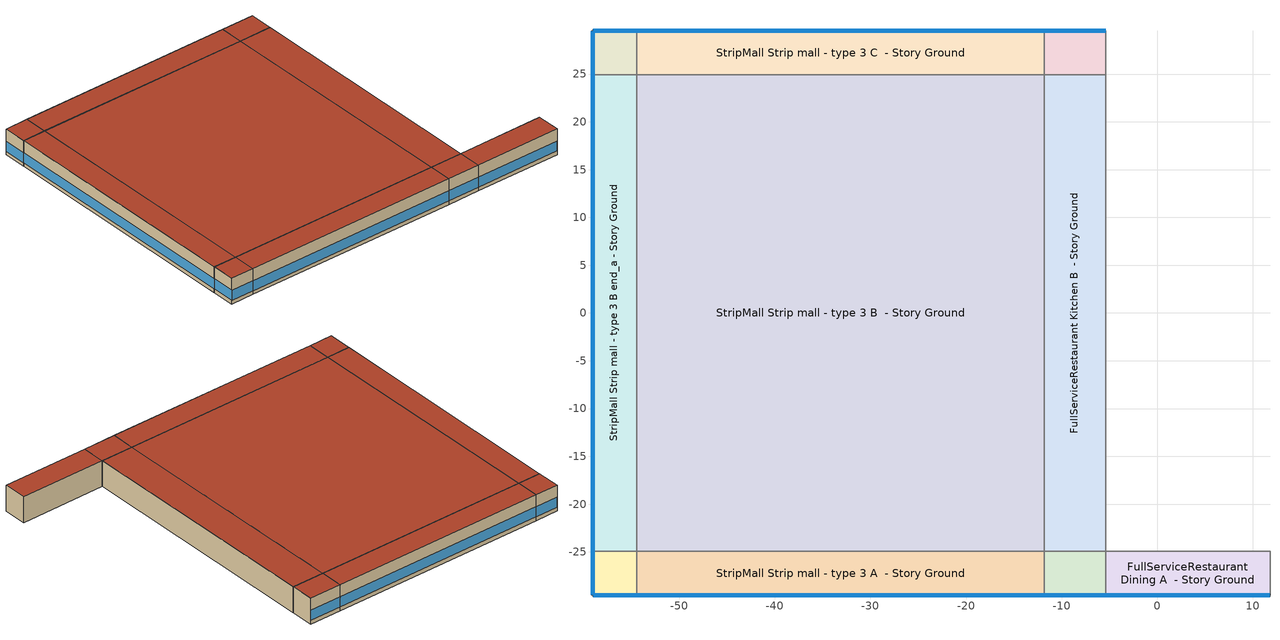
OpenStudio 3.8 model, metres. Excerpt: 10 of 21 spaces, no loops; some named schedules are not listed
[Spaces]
StripMall Strip mall - type 3 A end_a - Story Ground
 floor ground (Foundation F 126 Perim 914 Area 209): -59.02,-29.51 -59.02,-24.94 -54.45,-24.94 -54.45,-29.51 z0
 wall outside: -59.02,-24.94 -59.02,-29.51 -54.45,-29.51 z0:5.18
 wall to StripMall Strip mall - type 3 B end_a - Story Ground: -54.45,-24.94 -59.02,-24.94 z0:5.18
 wall to StripMall Strip mall - type 3 A  - Story Ground: -54.45,-29.51 -54.45,-24.94 z0:5.18
 window (Window U-1.01 SHGC 0.58): -59.02,-24.97 -59.02,-29.49 / -59,-29.51 -54.48,-29.51 z0.76:2.75
 roof outside: -54.45,-29.51 -54.45,-24.94 -59.02,-24.94 -59.02,-29.51 z5.18
StripMall Strip mall - type 3 B end_a - Story Ground
 floor ground (Foundation F 126 Perim 4988 Area 22805): -59.02,-24.94 -59.02,24.94 -54.45,24.94 -54.45,-24.94 z0
 wall outside: -59.02,24.94 -59.02,-24.94 z0:5.18
 wall to StripMall Strip mall - type 3 C end_a - Story Ground: -54.45,24.94 -59.02,24.94 z0:5.18
 wall to StripMall Strip mall - type 3 B  - Story Ground: -54.45,-24.94 -54.45,24.94 z0:5.18
 window (Window U-1.01 SHGC 0.58): -59.02,24.91 -59.02,-24.91 z0.76:2.73
 roof outside: -54.45,-24.94 -54.45,24.94 -59.02,24.94 -59.02,-24.94 z5.18
StripMall Strip mall - type 3 C end_a - Story Ground
 floor ground (Foundation F 126 Perim 914 Area 209): -59.02,24.94 -59.02,29.51 -54.45,29.51 -54.45,24.94 z0
 wall outside: -54.45,29.51 -59.02,29.51 -59.02,24.94 z0:5.18
 wall to StripMall Strip mall - type 3 C  - Story Ground: -54.45,24.94 -54.45,29.51 z0:5.18
 window (Window U-1.01 SHGC 0.58): -59.02,29.49 -59.02,24.97 / -54.48,29.51 -59,29.51 z0.76:2.75
 roof outside: -54.45,24.94 -54.45,29.51 -59.02,29.51 -59.02,24.94 z5.18
StripMall Strip mall - type 3 A  - Story Ground
 floor ground (Foundation F 126 Perim 4265 Area 19498): -54.45,-29.51 -54.45,-24.94 -11.8,-24.94 -11.8,-29.51 z0
 wall outside: -54.45,-29.51 -11.8,-29.51 z0:5.18
 wall to StripMall Strip mall - type 3 B  - Story Ground: -11.8,-24.94 -54.45,-24.94 z0:5.18
 wall to FullServiceRestaurant Kitchen A  - Story Ground: -11.8,-29.51 -11.8,-24.94 z0:5.18
 window (Window U-1.01 SHGC 0.58): -54.43,-29.51 -11.83,-29.51 z0.76:2.73
 roof outside: -11.8,-29.51 -11.8,-24.94 -54.45,-24.94 -54.45,-29.51 z5.18
StripMall Strip mall - type 3 B  - Story Ground
 floor ground (Foundation F 126 Perim 0 Area 212726): -54.45,-24.94 -54.45,24.94 -11.8,24.94 -11.8,-24.94 z0
 wall to StripMall Strip mall - type 3 C  - Story Ground: -11.8,24.94 -54.45,24.94 z0:5.18
 wall to FullServiceRestaurant Kitchen B  - Story Ground: -11.8,-24.94 -11.8,24.94 z0:5.18
 roof outside: -11.8,-24.94 -11.8,24.94 -54.45,24.94 -54.45,-24.94 z5.18
StripMall Strip mall - type 3 C  - Story Ground
 floor ground (Foundation F 126 Perim 4265 Area 19498): -54.45,24.94 -54.45,29.51 -11.8,29.51 -11.8,24.94 z0
 wall outside: -11.8,29.51 -54.45,29.51 z0:5.18
 wall to FullServiceRestaurant Kitchen C  - Story Ground: -11.8,24.94 -11.8,29.51 z0:5.18
 window (Window U-1.01 SHGC 0.58): -11.83,29.51 -54.43,29.51 z0.76:2.73
 roof outside: -11.8,24.94 -11.8,29.51 -54.45,29.51 -54.45,24.94 z5.18
FullServiceRestaurant Kitchen A  - Story Ground
 floor ground (Foundation F 126 Perim 644 Area 2945): -11.8,-29.51 -11.8,-24.94 -5.36,-24.94 -5.36,-29.51 z0
 wall outside: -11.8,-29.51 -5.36,-29.51 z0:5.18
 wall to FullServiceRestaurant Kitchen B  - Story Ground: -5.36,-24.94 -11.8,-24.94 z0:5.18
 wall to FullServiceRestaurant Dining A  - Story Ground: -5.36,-29.51 -5.36,-24.94 z0:5.18
 window (Window U-1.01 SHGC 0.58): -11.78,-29.51 -5.39,-29.51 z0.76:2.75
 roof outside: -5.36,-29.51 -5.36,-24.94 -11.8,-24.94 -11.8,-29.51 z5.18
FullServiceRestaurant Kitchen B  - Story Ground
 floor ground (Foundation F 126 Perim 0 Area 32127): -11.8,-24.94 -11.8,24.94 -5.36,24.94 -5.36,-24.94 z0
 wall to FullServiceRestaurant Kitchen C  - Story Ground: -5.36,24.94 -11.8,24.94 z0:5.18
 wall to FullServiceRestaurant Dining B  - Story Ground: -5.36,-24.94 -5.36,24.94 z0:5.18
 roof outside: -5.36,-24.94 -5.36,24.94 -11.8,24.94 -11.8,-24.94 z5.18
FullServiceRestaurant Kitchen C  - Story Ground
 floor ground (Foundation F 126 Perim 644 Area 2945): -11.8,24.94 -11.8,29.51 -5.36,29.51 -5.36,24.94 z0
 wall outside: -5.36,29.51 -11.8,29.51 z0:5.18
 wall to FullServiceRestaurant Dining C  - Story Ground: -5.36,24.94 -5.36,29.51 z0:5.18
 window (Window U-1.01 SHGC 0.58): -5.39,29.51 -11.78,29.51 z0.76:2.75
 roof outside: -5.36,24.94 -5.36,29.51 -11.8,29.51 -11.8,24.94 z5.18
FullServiceRestaurant Dining A  - Story Ground
 floor ground (Foundation F 126 Perim 1717 Area 785): -5.36,-29.51 -5.36,-24.94 11.8,-24.94 11.8,-29.51 z0
 wall outside: -5.36,-29.51 11.8,-29.51 z0:5.18
 wall to FullServiceRestaurant Dining B  - Story Ground: 11.8,-24.94 -5.36,-24.94 z0:5.18
 wall to StripMall Strip mall - type 1 A  - Story Ground: 11.8,-29.51 11.8,-24.94 z0:5.18
 window (Window U-1.01 SHGC 0.58): -5.34,-29.51 11.78,-29.51 z0.76:2.74
 roof outside: 11.8,-29.51 11.8,-24.94 -5.36,-24.94 -5.36,-29.51 z5.18
[Site]
Havre Amos_MT_USA: Latitude {deg}=48.56; Longitude {deg}=-109.78; Time Zone {hr}=-7; Elevation {m}=792; Terrain=City
[Site:WaterMainsTemperature]
Calculation Method=Correlation; Annual Average Outdoor Air Temperature {C}=5.16333; Maximum Difference In Monthly Average Outdoor Air Temperatures {deltaC}=37.25
[SizingPeriod:DesignDay] Barometric Pressure {Pa}=92165; Rain Indicator=No; Snow Indicator=No; Day of Month=21; Daylight Saving Time Indicator=No; Humidity Condition Type=Wetbulb; Dry-Bulb Temperature Range Modifier Type=DefaultMultipliers
Name | Maximum Dry-Bulb Temperature {C} | Daily Dry-Bulb Temperature Range {deltaC} | Wind Speed {m/s} | Wind Direction {deg} | Month | Day Type | Wetbulb or DewPoint at Maximum Dry-Bulb {C} | Solar Model Indicator | ASHRAE Clear Sky Optical Depth for Beam Irradiance | ASHRAE Clear Sky Optical Depth for Diffuse Irradiance | Sky Clearness
Havre Amos Ann Clg .4% Condns DB=>MWB 1 | 34.8 | 16.4 | 4.5 | 240 | 7 | SummerDesignDay | 17.8 | ASHRAETau | 0.303 | 2.47
Havre Amos Ann Clg .4% Condns WB=>MDB 1 | 30 | 16.4 | 4.5 | 240 | 7 | SummerDesignDay | 19.7 | ASHRAETau | 0.303 | 2.47
Havre Amos Ann Htg 99.6% Condns DB 1 | -30.2 | 0 | 2.3 | 230 | 1 | WinterDesignDay | -30.2 | ASHRAEClearSky |  |  | 0
Havre Amos August .4% Condns DB=>MCWB 1 | 37.3 | 16.8 | 4.5 | 240 | 8 | SummerDesignDay | 18 | ASHRAETau | 0.323 | 2.434
[ClimateZones]
Climate Zone Institution Name 1=ASHRAE; Climate Zone Document Name 1=ANSI/ASHRAE Standard 169; Climate Zone Document Year 1=2006; Climate Zone Value 1=ASHRAE 169-2013-6B
[Building]
ComStock DOE Ref Pre-1980|RetailStripmall|FullServiceRestaurant: North Axis {deg}=45; Default Construction Set=ComStock DOE Ref Pre-1980 - StMall - ASHRAE 169-2013-6B; Default Schedule Set=Building Default Schedule Set; Standards Building Type=StripMall
[Site:GroundTemperature:FCfactorMethod]
January Ground Temperature {C}=8.6; February Ground Temperature {C}=2.8; March Ground Temperature {C}=-4.1; April Ground Temperature {C}=-8.8; May Ground Temperature {C}=-2.2; June Ground Temperature {C}=0.3; July Ground Temperature {C}=6.7; August Ground Temperature {C}=10.1; September Ground Temperature {C}=16.5; October Ground Temperature {C}=20.6; November Ground Temperature {C}=19.2; December Ground Temperature {C}=14.7
[Construction:FfactorGroundFloor] F-Factor {W/m-K}=1.26344
Name | Area {m2} | PerimeterExposed {m}
Foundation F 126 Perim 914 Area 209 | 20.9032 | 9.144
Foundation F 126 Perim 4988 Area 22805 | 228.053 | 49.8803
Foundation F 126 Perim 4265 Area 19498 | 194.984 | 42.6474
Foundation F 126 Perim 0 Area 32127 | 321.265 | 0
Foundation F 126 Perim 644 Area 2945 | 29.447 | 6.44073
Foundation F 126 Perim 1717 Area 785 | 78.4966 | 17.169
Foundation F 126 Perim 0 Area 212726 | 2127.26 | 0
[DefaultConstructionSet]
ComStock DOE Ref Pre-1980 - StMall - ASHRAE 169-2013-6B: Default Exterior Surface Constructions=Default Surface Constructions 1; Default Interior Surface Constructions=Default Surface Constructions 2; Default Ground Contact Surface Constructions=Default Surface Constructions 3; Default Exterior SubSurface Constructions=Default Sub Surface Constructions 1; Default Interior SubSurface Constructions=Default Sub Surface Constructions 2; Interior Partition Construction=Typical Interior Partition
[DefaultSurfaceConstructions]
Name | Floor Construction | Wall Construction | Roof Ceiling Construction
Default Surface Constructions 1 | Typical Insulated Exterior Mass Floor | Typical Insulated Exterior Mass Wall R-6.9 | Typical IEAD Roof R-16.67
Default Surface Constructions 2 | Typical Interior Floor | Typical Interior Wall | Typical Interior Ceiling
Default Surface Constructions 3 | Typical Insulated Carpeted 6in Slab Floor | Typical Insulated Basement Mass Wall
[Construction]
Typical Insulated Exterior Mass Floor: 4 in. Normalweight Concrete Floor, Typical Carpet Pad
Typical IEAD Roof R-16.67: Roof Membrane, Typical Insulation R-15.55, Metal Roof Surface
Typical Interior Floor: 100mm Normalweight concrete floor, CP02 CARPET PAD
Typical Interior Wall: G01 13mm gypsum board, G01 13mm gypsum board
Typical Interior Ceiling: CP02 CARPET PAD, 100mm Normalweight concrete floor
Typical Insulated Carpeted 6in Slab Floor: 6 in. Normalweight Concrete Floor, Typical Carpet Pad
Typical Insulated Basement Mass Wall: 8 in. Concrete Block Basement Wall
U 0.62 SHGC 0.41 Simple Glazing Window U-0.62 SHGC 0.41: U 0.62 SHGC 0.41 Simple Glazing U-0.62 SHGC 0.41
U 0.62 SHGC 0.41 Simple Glazing Window U-0.62 SHGC 0.41 1: U 0.62 SHGC 0.41 Simple Glazing U-0.62 SHGC 0.41 1
Typical Insulated Metal Door: F08 Metal surface, Typical Insulation R-4.51
U 0.88 SHGC 0.16 Sgl Ref-A-L Clr 6mm: REF A CLEAR LO 6MM
Typical Overhead Door: Typical Insulation R-4.51
Typical Interior Window: Clear 3mm
Typical Interior Door; Typical Interior Partition: G05 25mm wood
Typical Insulated Exterior Mass Wall R-6.9: 1IN Stucco, 8IN CONCRETE HW RefBldg, Typical Insulation R-4.51, 1/2IN Gypsum
InteriorFurnishings 1: Std Wood 6inch 1
Window U-1.01 SHGC 0.58: Simple Glazing Single - No LowE - Tinted/Reflective - Aluminum
[Material] Thermal Absorptance=0.9
Name | Roughness | Thickness {m} | Conductivity {W/m-K} | Density {kg/m3} | Specific Heat {J/kg-K} | Solar Absorptance | Visible Absorptance
4 in. Normalweight Concrete Floor | MediumRough | 0.1016 | 2.31 | 2322 | 832 | 0.7 | 0.7
Roof Membrane | VeryRough | 0.0095 | 0.16 | 1121.29 | 1460 | 0.7 | 0.7
Metal Roof Surface; F08 Metal surface | Smooth | 0.0008 | 45.28 | 7824 | 500 | 0.7 | 0.7
100mm Normalweight concrete floor | MediumRough | 0.1016 | 2.31045 | 2322 | 832.557 | 0.7 | 0.7
G01 13mm gypsum board | Smooth | 0.0127 | 0.160031 | 800.001 | 1090.73 | 0.7 | 0.5
6 in. Normalweight Concrete Floor | MediumRough | 0.1524 | 2.31 | 2322 | 832 | 0.7 | 0.7
8 in. Concrete Block Basement Wall | MediumRough | 0.2032 | 1.326 | 1842 | 912 | 0.7 | 0.7
G05 25mm wood | MediumSmooth | 0.0254 | 0.15 | 608 | 1630 | 0.5 | 0.5
1IN Stucco | Smooth | 0.0253 | 0.6918 | 1858 | 837 | 0.7 | 0.92
8IN CONCRETE HW RefBldg | Rough | 0.2032 | 1.311 | 2240 | 836.8 | 0.7 | 0.7
1/2IN Gypsum | Smooth | 0.0127 | 0.16 | 784.9 | 830 | 0.4 | 0.4
Std Wood 6inch 1 | MediumSmooth | 0.15 | 0.12 | 540 | 1210 | 0.7 | 0.7
[Material:NoMass] Roughness=Smooth; Thermal Absorptance=0.9; Solar Absorptance=0.7
Name | Thermal Resistance {m2-K/W} | Visible Absorptance
Typical Carpet Pad; CP02 CARPET PAD | 0.21648 | 0.8
Typical Insulation R-15.55 | 2.73841 | 0.7
Typical Insulation R-4.51 | 0.793917 | 0.7
[DefaultSubSurfaceConstructions]
Name | Fixed Window Construction | Operable Window Construction | Door Construction | Glass Door Construction | Overhead Door Construction | Tubular Daylight Dome Construction | Tubular Daylight Diffuser Construction
Default Sub Surface Constructions 1 | U 0.62 SHGC 0.41 Simple Glazing Window U-0.62 SHGC 0.41 | U 0.62 SHGC 0.41 Simple Glazing Window U-0.62 SHGC 0.41 1 | Typical Insulated Metal Door | U 0.88 SHGC 0.16 Sgl Ref-A-L Clr 6mm | Typical Overhead Door | Typical Interior Window | Typical Interior Window
Default Sub Surface Constructions 2 | Typical Interior Window | Typical Interior Window | Typical Interior Door
[WindowMaterial:SimpleGlazingSystem]
Name | U-Factor {W/m2-K} | Solar Heat Gain Coefficient | Visible Transmittance
U 0.62 SHGC 0.41 Simple Glazing U-0.62 SHGC 0.41; U 0.62 SHGC 0.41 Simple Glazing U-0.62 SHGC 0.41 1 | 3.52052 | 0.41 | 0.32
Simple Glazing Single - No LowE - Tinted/Reflective - Aluminum | 5.73505 | 0.579 | 0.455
[WindowMaterial:Glazing] Optical Data Type=SpectralAverage; Infrared Transmittance at Normal Incidence=0; Front Side Infrared Hemispherical Emissivity=0.84; Conductivity {W/m-K}=0.9; Dirt Correction Factor for Solar and Visible Transmittance=1; Solar Diffusing=No
Name | Thickness {m} | Solar Transmittance at Normal Incidence | Front Side Solar Reflectance at Normal Incidence | Back Side Solar Reflectance at Normal Incidence | Visible Transmittance at Normal Incidence | Front Side Visible Reflectance at Normal Incidence | Back Side Visible Reflectance at Normal Incidence | Back Side Infrared Hemispherical Emissivity
REF A CLEAR LO 6MM | 0.006 | 0.066 | 0.341 | 0.493 | 0.08 | 0.41 | 0.37 | 0.4
Clear 3mm | 0.003 | 0.837 | 0.075 | 0.075 | 0.898 | 0.081 | 0.081 | 0.84
[SpaceType]
Name | Default Schedule Set | Design Specification Outdoor Air Object | Standards Building Type | Standards Space Type
StripMall Strip mall - type 3 - ComStock DOE Ref Pre-1980 | StripMall Strip mall - type 3 Schedule Set | StripMall Strip mall - type 3 Ventilation | StripMall | Strip mall - type 3
FullServiceRestaurant Kitchen - ComStock DOE Ref Pre-1980 | FullServiceRestaurant Kitchen Schedule Set | FullServiceRestaurant Kitchen Ventilation | FullServiceRestaurant | Kitchen
FullServiceRestaurant Dining - ComStock DOE Ref Pre-1980 | FullServiceRestaurant Dining Schedule Set | FullServiceRestaurant Dining Ventilation | FullServiceRestaurant | Dining
[BuildingStory]
Story Ground: Nominal Z Coordinate {m}=0; Nominal Floor to Floor Height {m}=5.1816
[Space] Building Story=Story Ground
Name | Space Type | Thermal Zone
StripMall Strip mall - type 3 A end_a - Story Ground | StripMall Strip mall - type 3 - ComStock DOE Ref Pre-1980 | Zone StripMall Strip mall - type 3 A end_a - Story Ground
StripMall Strip mall - type 3 B end_a - Story Ground | StripMall Strip mall - type 3 - ComStock DOE Ref Pre-1980 | Zone StripMall Strip mall - type 3 B end_a - Story Ground
StripMall Strip mall - type 3 C end_a - Story Ground | StripMall Strip mall - type 3 - ComStock DOE Ref Pre-1980 | Zone StripMall Strip mall - type 3 C end_a - Story Ground
StripMall Strip mall - type 3 A  - Story Ground | StripMall Strip mall - type 3 - ComStock DOE Ref Pre-1980 | Zone StripMall Strip mall - type 3 A  - Story Ground
StripMall Strip mall - type 3 B  - Story Ground | StripMall Strip mall - type 3 - ComStock DOE Ref Pre-1980 | Zone StripMall Strip mall - type 3 B  - Story Ground
StripMall Strip mall - type 3 C  - Story Ground | StripMall Strip mall - type 3 - ComStock DOE Ref Pre-1980 | Zone StripMall Strip mall - type 3 C  - Story Ground
FullServiceRestaurant Kitchen A  - Story Ground | FullServiceRestaurant Kitchen - ComStock DOE Ref Pre-1980 | Zone FullServiceRestaurant Kitchen A  - Story Ground
FullServiceRestaurant Kitchen B  - Story Ground | FullServiceRestaurant Kitchen - ComStock DOE Ref Pre-1980 | Zone FullServiceRestaurant Kitchen B  - Story Ground
FullServiceRestaurant Kitchen C  - Story Ground | FullServiceRestaurant Kitchen - ComStock DOE Ref Pre-1980 | Zone FullServiceRestaurant Kitchen C  - Story Ground
FullServiceRestaurant Dining A  - Story Ground | FullServiceRestaurant Dining - ComStock DOE Ref Pre-1980 | Zone FullServiceRestaurant Dining A  - Story Ground
[ThermalZone] Multiplier=1; Use Ideal Air Loads=No
Name | Thermostat
Zone StripMall Strip mall - type 3 A end_a - Story Ground | StripMall Strip mall - type 3 - ComStock DOE Ref Pre-1980 Thermostat 1
Zone StripMall Strip mall - type 3 B end_a - Story Ground | StripMall Strip mall - type 3 - ComStock DOE Ref Pre-1980 Thermostat 3
Zone StripMall Strip mall - type 3 C end_a - Story Ground | StripMall Strip mall - type 3 - ComStock DOE Ref Pre-1980 Thermostat 5
Zone StripMall Strip mall - type 3 A  - Story Ground | StripMall Strip mall - type 3 - ComStock DOE Ref Pre-1980 Thermostat
Zone StripMall Strip mall - type 3 B  - Story Ground | StripMall Strip mall - type 3 - ComStock DOE Ref Pre-1980 Thermostat 2
Zone StripMall Strip mall - type 3 C  - Story Ground | StripMall Strip mall - type 3 - ComStock DOE Ref Pre-1980 Thermostat 4
Zone FullServiceRestaurant Kitchen A  - Story Ground | FullServiceRestaurant Kitchen - ComStock DOE Ref Pre-1980 Thermostat
Zone FullServiceRestaurant Kitchen B  - Story Ground | FullServiceRestaurant Kitchen - ComStock DOE Ref Pre-1980 Thermostat 1
Zone FullServiceRestaurant Kitchen C  - Story Ground | FullServiceRestaurant Kitchen - ComStock DOE Ref Pre-1980 Thermostat 2
Zone FullServiceRestaurant Dining A  - Story Ground | FullServiceRestaurant Dining - ComStock DOE Ref Pre-1980 Thermostat
[People:Definition] Number of People Calculation Method=People/Area; Fraction Radiant=0.3
Name | People per Space Floor Area {person/m2}
FullServiceRestaurant Dining People Definition | 0.721182
FullServiceRestaurant Kitchen People Definition | 0.0538196
StripMall Strip mall - type 3 People Definition | 0.161459
[People] Work Efficiency Schedule=Work Efficiency Schedule; Clothing Insulation Schedule=Clothing Schedule; Air Velocity Schedule=Air Velocity Schedule; Multiplier=1
Name | People Definition | Space or SpaceType
FullServiceRestaurant Dining People | FullServiceRestaurant Dining People Definition | FullServiceRestaurant Dining - ComStock DOE Ref Pre-1980
FullServiceRestaurant Kitchen People | FullServiceRestaurant Kitchen People Definition | FullServiceRestaurant Kitchen - ComStock DOE Ref Pre-1980
StripMall Strip mall - type 3 People | StripMall Strip mall - type 3 People Definition | StripMall Strip mall - type 3 - ComStock DOE Ref Pre-1980
[Lights:Definition] Design Level Calculation Method=Watts/Area; Fraction Visible=0.2; Return Air Fraction=0
Name | Watts per Space Floor Area {W/m2} | Fraction Radiant
FullServiceRestaurant Kitchen - ComStock DOE Ref Pre-1980 General Lights Definition | 7.18292 | 0.31
FullServiceRestaurant Kitchen - ComStock DOE Ref Pre-1980 Task Lights Definition | 8.69031 | 0.125
StripMall Strip mall - type 3 - ComStock DOE Ref Pre-1980 General Lights Definition | 7.54961 | 0.31
StripMall Strip mall - type 3 - ComStock DOE Ref Pre-1980 Supplemental Lights Definition | 2.28247 | 0.125
StripMall Strip mall - type 3 - ComStock DOE Ref Pre-1980 Wall Wash Lights Definition | 2.2553 | 0.125
FullServiceRestaurant Dining - ComStock DOE Ref Pre-1980 General Lights Definition | 1.90286 | 0.31
FullServiceRestaurant Dining - ComStock DOE Ref Pre-1980 Task Lights Definition | 2.61484 | 0.125
FullServiceRestaurant Dining - ComStock DOE Ref Pre-1980 Wall Wash Lights Definition | 3.8133 | 0.125
[ElectricEquipment:Definition]
Name | Design Level Calculation Method | Watts per Space Floor Area {W/m2} | Fraction Latent | Fraction Radiant | Fraction Lost | Design Level {W}
FullServiceRestaurant Dining Elec Equip Definition | Watts/Area | 27.1251 | 0.25 | 0.3 | 0
misc_electric_kitchen_equipment_definition | Watts/Area | 16.8455 | 0.25 | 0.3 | 0.2
StripMall Strip mall - type 3 Elec Equip Definition | Watts/Area | 3.83902 | 0 | 0.5 | 0
electric_steamer_equipment_definition_bldg_quantity=6.0 | EquipmentLevel |  | 0.1 | 0.1 | 0.7 | 161784
[ElectricEquipment]
Name | Electric Equipment Definition | Space or SpaceType | Schedule | Multiplier
FullServiceRestaurant Dining Elec Equip | FullServiceRestaurant Dining Elec Equip Definition | FullServiceRestaurant Dining - ComStock DOE Ref Pre-1980 | FoodService_Restaurant BLDG_EQUIP_EndUseData BPR Adjusted
misc_electric_kitchen_equipment | misc_electric_kitchen_equipment_definition | FullServiceRestaurant Kitchen - ComStock DOE Ref Pre-1980 | FoodService_Restaurant BLDG_EQUIP_EndUseData BPR Adjusted
StripMall Strip mall - type 3 Elec Equip | StripMall Strip mall - type 3 Elec Equip Definition | StripMall Strip mall - type 3 - ComStock DOE Ref Pre-1980 | Mercantile_Retail BLDG_EQUIP_EndUseData BPR Adjusted
electric_steamer_equipment_bldg_quantity=6.0 | electric_steamer_equipment_definition_bldg_quantity=6.0 | FullServiceRestaurant Kitchen - ComStock DOE Ref Pre-1980 | FullServiceRestaurant Gas Equip | 0.333333
[DesignSpecification:OutdoorAir] Outdoor Air Method=Sum
Name | Outdoor Air Flow per Person {m3/s-person} | Outdoor Air Flow per Floor Area {m3/s-m2}
FullServiceRestaurant Dining Ventilation | 0.00943895
FullServiceRestaurant Kitchen Ventilation |  | 0.0023876
StripMall Strip mall - type 3 Ventilation |  | 0.001524
[DefaultScheduleSet]
Name | Number of People Schedule | People Activity Level Schedule | Lighting Schedule | Electric Equipment Schedule | Infiltration Schedule | Gas Equipment Schedule | Hours of Operation Schedule
FullServiceRestaurant Dining Schedule Set | FullServiceRestaurant Bldg Occ | FullServiceRestaurant Activity | FoodService_Restaurant BLDG_LIGHT_EndUseData | FoodService_Restaurant BLDG_EQUIP_EndUseData | FullServiceRestaurant Infil Half On
FullServiceRestaurant Kitchen Schedule Set | FullServiceRestaurant Bldg Occ | FullServiceRestaurant Activity | FoodService_Restaurant BLDG_LIGHT_EndUseData | FoodService_Restaurant BLDG_EQUIP_EndUseData | FullServiceRestaurant Infil Half On | FullServiceRestaurant Gas Equip
StripMall Strip mall - type 3 Schedule Set | StripMall Bldg Occ | StripMall Activity | Mercantile_Retail BLDG_LIGHT_EndUseData | Mercantile_Retail BLDG_EQUIP_EndUseData | StripMall Infil Half On
Building Default Schedule Set |  |  |  |  |  |  | Building Hours of Operation NonResidential
[Exterior:Lights:Definition]
Name | Design Level {W}
Parking Areas and Drives Def (W/ft^2) | 0.0497494
Building Facades Def (W/ft^2) | 0.25
Main Entries Def (W/ft) | 30
Other Doors Def (W/ft) | 25
[Exterior:Lights] Schedule=Always On Discrete; Control Option=AstronomicalClock
Name | Exterior Lights Definition | Multiplier
Parking Areas and Drives | Parking Areas and Drives Def (W/ft^2) | 173773
Building Facades | Building Facades Def (W/ft^2) | 19752.2
Main Entries | Main Entries Def (W/ft) | 288
Other Doors | Other Doors Def (W/ft) | 176.4
[ZoneMixing] Schedule=RestaurantSitDown Kitchen_Exhaust_SCH; Design Flow Rate Calculation Method=Flow/Zone
Name | Zone or Space | Design Flow Rate {m3/s} | Source Zone or Space
Zone Mixing 1 | Zone FullServiceRestaurant Kitchen A  - Story Ground | 0.0977721 | Zone FullServiceRestaurant Dining A  - Story Ground
Zone Mixing 2 | Zone FullServiceRestaurant Kitchen B  - Story Ground | 1.06669 | Zone FullServiceRestaurant Dining B  - Story Ground
Zone Mixing 3 | Zone FullServiceRestaurant Kitchen C  - Story Ground | 0.0977721 | Zone FullServiceRestaurant Dining C  - Story Ground
[ThermostatSetpoint:DualSetpoint]
Name | Heating Setpoint Temperature Schedule | Cooling Setpoint Temperature Schedule
FullServiceRestaurant Dining - ComStock DOE Ref Pre-1980 Thermostat | FullServiceRestaurant HtgSetp | FullServiceRestaurant ClgSetp
FullServiceRestaurant Kitchen - ComStock DOE Ref Pre-1980 Thermostat; FullServiceRestaurant Kitchen - ComStock DOE Ref Pre-1980 Thermostat 1; FullServiceRestaurant Kitchen - ComStock DOE Ref Pre-1980 Thermostat 2 | FullServiceRestaurant HtgSetp Kitchen | FullServiceRestaurant ClgSetp Kitchen
StripMall Strip mall - type 3 - ComStock DOE Ref Pre-1980 Thermostat; StripMall Strip mall - type 3 - ComStock DOE Ref Pre-1980 Thermostat 1; StripMall Strip mall - type 3 - ComStock DOE Ref Pre-1980 Thermostat 2; StripMall Strip mall - type 3 - ComStock DOE Ref Pre-1980 Thermostat 3; StripMall Strip mall - type 3 - ComStock DOE Ref Pre-1980 Thermostat 4; StripMall Strip mall - type 3 - ComStock DOE Ref Pre-1980 Thermostat 5 | StripMall HtgSetp | StripMall ClgSetp
[InternalMass:Definition]
Internal Mass Definition 2: Construction=InteriorFurnishings 1; Design Level Calculation Method=SurfaceArea/Area; Surface Area per Space Floor Area=2
[InternalMass] Internal Mass Definition=Internal Mass Definition 2; Multiplier=1
Name | Space or SpaceType
StripMall Strip mall - type 3 A end_a - Story Ground Mass | StripMall Strip mall - type 3 A end_a - Story Ground
StripMall Strip mall - type 3 A  - Story Ground Mass | StripMall Strip mall - type 3 A  - Story Ground
StripMall Strip mall - type 3 B end_a - Story Ground Mass | StripMall Strip mall - type 3 B end_a - Story Ground
FullServiceRestaurant Kitchen B  - Story Ground Mass | FullServiceRestaurant Kitchen B  - Story Ground
StripMall Strip mall - type 3 C end_a - Story Ground Mass | StripMall Strip mall - type 3 C end_a - Story Ground
FullServiceRestaurant Kitchen C  - Story Ground Mass | FullServiceRestaurant Kitchen C  - Story Ground
StripMall Strip mall - type 3 C  - Story Ground Mass | StripMall Strip mall - type 3 C  - Story Ground
FullServiceRestaurant Kitchen A  - Story Ground Mass | FullServiceRestaurant Kitchen A  - Story Ground
FullServiceRestaurant Dining A  - Story Ground Mass | FullServiceRestaurant Dining A  - Story Ground
StripMall Strip mall - type 3 B  - Story Ground Mass | StripMall Strip mall - type 3 B  - Story Ground
[Lights] Fraction Replaceable=1
Name | Lights Definition | Space or SpaceType | Schedule
FullServiceRestaurant Kitchen - ComStock DOE Ref Pre-1980 General Lighting | FullServiceRestaurant Kitchen - ComStock DOE Ref Pre-1980 General Lights Definition | FullServiceRestaurant Kitchen - ComStock DOE Ref Pre-1980 | FoodService_Restaurant BLDG_LIGHT_EndUseData BPR Adjusted
FullServiceRestaurant Kitchen - ComStock DOE Ref Pre-1980 Task Lighting | FullServiceRestaurant Kitchen - ComStock DOE Ref Pre-1980 Task Lights Definition | FullServiceRestaurant Kitchen - ComStock DOE Ref Pre-1980 | FoodService_Restaurant BLDG_LIGHT_EndUseData BPR Adjusted
StripMall Strip mall - type 3 - ComStock DOE Ref Pre-1980 General Lighting | StripMall Strip mall - type 3 - ComStock DOE Ref Pre-1980 General Lights Definition | StripMall Strip mall - type 3 - ComStock DOE Ref Pre-1980 | Mercantile_Retail BLDG_LIGHT_EndUseData BPR Adjusted
StripMall Strip mall - type 3 - ComStock DOE Ref Pre-1980 Supplemental Lighting | StripMall Strip mall - type 3 - ComStock DOE Ref Pre-1980 Supplemental Lights Definition | StripMall Strip mall - type 3 - ComStock DOE Ref Pre-1980 | Mercantile_Retail BLDG_LIGHT_EndUseData BPR Adjusted
StripMall Strip mall - type 3 - ComStock DOE Ref Pre-1980 Wall Wash Lighting | StripMall Strip mall - type 3 - ComStock DOE Ref Pre-1980 Wall Wash Lights Definition | StripMall Strip mall - type 3 - ComStock DOE Ref Pre-1980 | Mercantile_Retail BLDG_LIGHT_EndUseData BPR Adjusted
FullServiceRestaurant Dining - ComStock DOE Ref Pre-1980 General Lighting | FullServiceRestaurant Dining - ComStock DOE Ref Pre-1980 General Lights Definition | FullServiceRestaurant Dining - ComStock DOE Ref Pre-1980 | FoodService_Restaurant BLDG_LIGHT_EndUseData BPR Adjusted
FullServiceRestaurant Dining - ComStock DOE Ref Pre-1980 Task Lighting | FullServiceRestaurant Dining - ComStock DOE Ref Pre-1980 Task Lights Definition | FullServiceRestaurant Dining - ComStock DOE Ref Pre-1980 | FoodService_Restaurant BLDG_LIGHT_EndUseData BPR Adjusted
FullServiceRestaurant Dining - ComStock DOE Ref Pre-1980 Wall Wash Lighting | FullServiceRestaurant Dining - ComStock DOE Ref Pre-1980 Wall Wash Lights Definition | FullServiceRestaurant Dining - ComStock DOE Ref Pre-1980 | FoodService_Restaurant BLDG_LIGHT_EndUseData BPR Adjusted
[SpaceInfiltration:DesignFlowRate] Design Flow Rate Calculation Method=Flow/ExteriorArea; Flow per Exterior Surface Area {m3/s-m2}=0.000206641; Velocity Term Coefficient=0
Name | Space or SpaceType | Schedule | Constant Term Coefficient | Temperature Term Coefficient | Velocity Squared Term Coefficient
StripMall Strip mall - type 3 A end_a - Story Ground HVAC On Infiltration | StripMall Strip mall - type 3 A end_a - Story Ground | Infiltration HVAC On Schedule | 0.0017 | 0.0048 | 0.0225
StripMall Strip mall - type 3 A end_a - Story Ground HVAC Off Infiltration | StripMall Strip mall - type 3 A end_a - Story Ground | Infiltration HVAC Off Schedule | 0 | 0.0081 | 0.028
StripMall Strip mall - type 3 A  - Story Ground HVAC On Infiltration | StripMall Strip mall - type 3 A  - Story Ground | Infiltration HVAC On Schedule | 0.0017 | 0.0048 | 0.0225
StripMall Strip mall - type 3 A  - Story Ground HVAC Off Infiltration | StripMall Strip mall - type 3 A  - Story Ground | Infiltration HVAC Off Schedule | 0 | 0.0081 | 0.028
StripMall Strip mall - type 3 B end_a - Story Ground HVAC On Infiltration | StripMall Strip mall - type 3 B end_a - Story Ground | Infiltration HVAC On Schedule | 0.0017 | 0.0048 | 0.0225
StripMall Strip mall - type 3 B end_a - Story Ground HVAC Off Infiltration | StripMall Strip mall - type 3 B end_a - Story Ground | Infiltration HVAC Off Schedule | 0 | 0.0081 | 0.028
FullServiceRestaurant Kitchen B  - Story Ground HVAC On Infiltration | FullServiceRestaurant Kitchen B  - Story Ground | Infiltration HVAC On Schedule | 0.0017 | 0.0048 | 0.0225
FullServiceRestaurant Kitchen B  - Story Ground HVAC Off Infiltration | FullServiceRestaurant Kitchen B  - Story Ground | Infiltration HVAC Off Schedule | 0 | 0.0081 | 0.028
StripMall Strip mall - type 3 C end_a - Story Ground HVAC On Infiltration | StripMall Strip mall - type 3 C end_a - Story Ground | Infiltration HVAC On Schedule | 0.0017 | 0.0048 | 0.0225
StripMall Strip mall - type 3 C end_a - Story Ground HVAC Off Infiltration | StripMall Strip mall - type 3 C end_a - Story Ground | Infiltration HVAC Off Schedule | 0 | 0.0081 | 0.028
FullServiceRestaurant Kitchen C  - Story Ground HVAC On Infiltration | FullServiceRestaurant Kitchen C  - Story Ground | Infiltration HVAC On Schedule | 0.0017 | 0.0048 | 0.0225
FullServiceRestaurant Kitchen C  - Story Ground HVAC Off Infiltration | FullServiceRestaurant Kitchen C  - Story Ground | Infiltration HVAC Off Schedule | 0 | 0.0081 | 0.028
StripMall Strip mall - type 3 C  - Story Ground HVAC On Infiltration | StripMall Strip mall - type 3 C  - Story Ground | Infiltration HVAC On Schedule | 0.0017 | 0.0048 | 0.0225
StripMall Strip mall - type 3 C  - Story Ground HVAC Off Infiltration | StripMall Strip mall - type 3 C  - Story Ground | Infiltration HVAC Off Schedule | 0 | 0.0081 | 0.028
FullServiceRestaurant Kitchen A  - Story Ground HVAC On Infiltration | FullServiceRestaurant Kitchen A  - Story Ground | Infiltration HVAC On Schedule | 0.0017 | 0.0048 | 0.0225
FullServiceRestaurant Kitchen A  - Story Ground HVAC Off Infiltration | FullServiceRestaurant Kitchen A  - Story Ground | Infiltration HVAC Off Schedule | 0 | 0.0081 | 0.028
FullServiceRestaurant Dining A  - Story Ground HVAC On Infiltration | FullServiceRestaurant Dining A  - Story Ground | Infiltration HVAC On Schedule | 0.0017 | 0.0048 | 0.0225
FullServiceRestaurant Dining A  - Story Ground HVAC Off Infiltration | FullServiceRestaurant Dining A  - Story Ground | Infiltration HVAC Off Schedule | 0 | 0.0081 | 0.028
StripMall Strip mall - type 3 B  - Story Ground HVAC On Infiltration | StripMall Strip mall - type 3 B  - Story Ground | Infiltration HVAC On Schedule | 0.0017 | 0.0048 | 0.0225
StripMall Strip mall - type 3 B  - Story Ground HVAC Off Infiltration | StripMall Strip mall - type 3 B  - Story Ground | Infiltration HVAC Off Schedule | 0 | 0.0081 | 0.028
[GasEquipment:Definition] Design Level Calculation Method=EquipmentLevel; Fraction Latent=0.1
Name | Design Level {W} | Fraction Radiant | Fraction Lost
gas_broiler_equipment_definition_bldg_quantity=2.0 | 56272 | 0.12 | 0.68
gas_griddle_equipment_definition_bldg_quantity=2.0 | 52754 | 0.18 | 0.62
gas_fryer_equipment_definition_bldg_quantity=4.0 | 93788 | 0.2 | 0.57
gas_oven_equipment_definition_bldg_quantity=4.0 | 51584 | 0.08 | 0.72
gas_range_equipment_definition_bldg_quantity=4.0 | 169988 | 0.11 | 0.69
[GasEquipment] Space or SpaceType=FullServiceRestaurant Kitchen - ComStock DOE Ref Pre-1980; Schedule=FullServiceRestaurant Gas Equip; Multiplier=0.333333
Name | Gas Equipment Definition
gas_broiler_equipment_bldg_quantity=2.0 | gas_broiler_equipment_definition_bldg_quantity=2.0
gas_griddle_equipment_bldg_quantity=2.0 | gas_griddle_equipment_definition_bldg_quantity=2.0
gas_fryer_equipment_bldg_quantity=4.0 | gas_fryer_equipment_definition_bldg_quantity=4.0
gas_oven_equipment_bldg_quantity=4.0 | gas_oven_equipment_definition_bldg_quantity=4.0
gas_range_equipment_bldg_quantity=4.0 | gas_range_equipment_definition_bldg_quantity=4.0
[Schedule:Ruleset]
Name | Default Day Schedule | Summer Design Day Schedule | Winter Design Day Schedule
Clothing Schedule | Clothing Schedule Default Winter Clothes
Air Velocity Schedule | Air Velocity Schedule Default
Work Efficiency Schedule | Work Efficiency Schedule Default
FullServiceRestaurant Bldg Occ | FullServiceRestaurant Bldg Occ Default | FullServiceRestaurant Bldg Occ Summer Design Day | FullServiceRestaurant Bldg Occ Winter Design Day
FullServiceRestaurant Activity | FullServiceRestaurant Activity Default | FullServiceRestaurant Activity Summer Design Day | FullServiceRestaurant Activity Winter Design Day
FoodService_Restaurant BLDG_LIGHT_EndUseData | FoodService_Restaurant BLDG_LIGHT_EndUseData Default | FoodService_Restaurant BLDG_LIGHT_EndUseData Summer Design Day | FoodService_Restaurant BLDG_LIGHT_EndUseData Winter Design Day
FoodService_Restaurant BLDG_EQUIP_EndUseData | FoodService_Restaurant BLDG_EQUIP_EndUseData Default | FoodService_Restaurant BLDG_EQUIP_EndUseData Summer Design Day | FoodService_Restaurant BLDG_EQUIP_EndUseData Winter Design Day
FullServiceRestaurant Infil Half On | FullServiceRestaurant Infil Half On Default | FullServiceRestaurant Infil Half On Summer Design Day | FullServiceRestaurant Infil Half On Winter Design Day
FullServiceRestaurant Gas Equip | FullServiceRestaurant Gas Equip Default | FullServiceRestaurant Gas Equip Summer Design Day | FullServiceRestaurant Gas Equip Winter Design Day
StripMall Bldg Occ | StripMall Bldg Occ Default | StripMall Bldg Occ Summer Design Day | StripMall Bldg Occ Winter Design Day
StripMall Activity | StripMall Activity Default | StripMall Activity Summer Design Day | StripMall Activity Winter Design Day
Mercantile_Retail BLDG_LIGHT_EndUseData | Mercantile_Retail BLDG_LIGHT_EndUseData Default | Mercantile_Retail BLDG_LIGHT_EndUseData Summer Design Day | Mercantile_Retail BLDG_LIGHT_EndUseData Winter Design Day
Mercantile_Retail BLDG_EQUIP_EndUseData | Mercantile_Retail BLDG_EQUIP_EndUseData Default | Mercantile_Retail BLDG_EQUIP_EndUseData Summer Design Day | Mercantile_Retail BLDG_EQUIP_EndUseData Winter Design Day
StripMall Infil Half On | StripMall Infil Half On Default | StripMall Infil Half On Summer Design Day | StripMall Infil Half On Winter Design Day
RestaurantSitDown Kitchen_Exhaust_SCH | RestaurantSitDown Kitchen_Exhaust_SCH Default | RestaurantSitDown Kitchen_Exhaust_SCH Summer Design Day | RestaurantSitDown Kitchen_Exhaust_SCH Winter Design Day
FullServiceRestaurant HtgSetp | FullServiceRestaurant HtgSetp Default | Schedule Day 14 | Schedule Day 15
FullServiceRestaurant ClgSetp | FullServiceRestaurant ClgSetp Default | Schedule Day 5 | Schedule Day 6
FullServiceRestaurant HtgSetp Kitchen | FullServiceRestaurant HtgSetp Kitchen Default | Schedule Day 17 | Schedule Day 18
FullServiceRestaurant ClgSetp Kitchen | FullServiceRestaurant ClgSetp Kitchen Default | Schedule Day 8 | Schedule Day 9
StripMall HtgSetp | StripMall HtgSetp Default | Schedule Day 11 | Schedule Day 12
StripMall ClgSetp | StripMall ClgSetp Default | Schedule Day 2 | Schedule Day 3
Building Hours of Operation NonResidential | Building Hours of Operation NonResidential Default | Building Hours of Operation NonResidential Summer Design Day | Building Hours of Operation NonResidential Winter Design Day
FoodService_Restaurant BLDG_LIGHT_EndUseData BPR Adjusted | FoodService_Restaurant BLDG_LIGHT_EndUseData Default 1 | FoodService_Restaurant BLDG_LIGHT_EndUseData Summer Design Day 1 | FoodService_Restaurant BLDG_LIGHT_EndUseData Winter Design Day 1
Mercantile_Retail BLDG_LIGHT_EndUseData BPR Adjusted | Mercantile_Retail BLDG_LIGHT_EndUseData Default 1 | Mercantile_Retail BLDG_LIGHT_EndUseData Summer Design Day 1 | Mercantile_Retail BLDG_LIGHT_EndUseData Winter Design Day 1
FoodService_Restaurant BLDG_EQUIP_EndUseData BPR Adjusted | FoodService_Restaurant BLDG_EQUIP_EndUseData Default 1 | FoodService_Restaurant BLDG_EQUIP_EndUseData Summer Design Day 1 | FoodService_Restaurant BLDG_EQUIP_EndUseData Winter Design Day 1
Mercantile_Retail BLDG_EQUIP_EndUseData BPR Adjusted | Mercantile_Retail BLDG_EQUIP_EndUseData Default 1 | Mercantile_Retail BLDG_EQUIP_EndUseData Summer Design Day 1 | Mercantile_Retail BLDG_EQUIP_EndUseData Winter Design Day 1
Infiltration HVAC On Schedule | Zone StripMall Strip mall - type 3 B  - Story Ground PSZ-AC Occ Sch Default 2 | Zone StripMall Strip mall - type 3 B  - Story Ground PSZ-AC Occ Sch Summer Design Day 2 | Zone StripMall Strip mall - type 3 B  - Story Ground PSZ-AC Occ Sch Winter Design Day 2
Infiltration HVAC Off Schedule | Infiltration HVAC Off Schedule Default Day Schedule | Infiltration HVAC Off Schedule Summer Design Day Schedule 1 | Infiltration HVAC Off Schedule Winter Design Day Schedule 1
[Schedule:Day]
StripMall Bldg Occ Default: Average, 8, 30, 0, 8, 45, 0.025, 9, 0, 0.05, 9, 15, 0.075, 9, 30, 0.1, 9, 45, 0.125, 10, 0, 0.15, 10, 15, 0.175, 10, 30, 0.2, 10, 45, 0.275, 11, 0, 0.35, 11, 15, 0.425, 11, 30, 0.5, 11, 48, 0.5, 14, 7, 0.7, 14, 22, 0.725, 14, 37, 0.75, 14, 52, 0.775, 15, 7, 0.8, 15, 22, 0.775, 15, 37, 0.75, 15, 52, 0.725, 16, 7, 0.7, 16, 22, 0.65, 16, 37, 0.6, 16, 52, 0.55, 17, 7, 0.5, 17, 26, 0.5, 17, 41, 0.258621, 17, 56, 0.217241, 18, 11, 0.175862, 18, 26, 0.134483, 18, 41, 0.0931034, 18, 56, 0.0517241, 19, 11, 0.0103448, 19, 15, 0, 24, 0, 0
StripMall Bldg Occ Winter Design Day; StripMall Bldg Occ Summer Design Day; Building Hours of Operation NonResidential Winter Design Day; Building Hours of Operation NonResidential Summer Design Day; Zone StripMall Strip mall - type 3 B  - Story Ground PSZ-AC Occ Sch Summer Design Day 2; Zone StripMall Strip mall - type 3 B  - Story Ground PSZ-AC Occ Sch Winter Design Day 2: 24, 0, 1
RestaurantSitDown Kitchen_Exhaust_SCH Default: Average, 7, 0, 0, 20, 15, 1, 24, 0, 0
RestaurantSitDown Kitchen_Exhaust_SCH Winter Design Day; RestaurantSitDown Kitchen_Exhaust_SCH Summer Design Day: 5, 0, 0, 24, 0, 1
FullServiceRestaurant HtgSetp Default; FullServiceRestaurant HtgSetp Kitchen Default: Average, 1, 0, 20, 5, 0, 14.4444, 24, 0, 20
FullServiceRestaurant ClgSetp Default; FullServiceRestaurant ClgSetp Kitchen Default: Average, 1, 0, 22.2222, 5, 0, 22.2222, 24, 0, 22.2222
StripMall HtgSetp Default: Average, 8, 0, 14.4444, 18, 15, 20, 24, 0, 14.4444
StripMall ClgSetp Default: Average, 8, 0, 22.2222, 18, 15, 22.2222, 24, 0, 22.2222
Building Hours of Operation NonResidential Default: 9, 0, 0, 19, 15, 1, 24, 0, 0
Zone StripMall Strip mall - type 3 B  - Story Ground PSZ-AC Occ Sch Default 2: 9, 45, 0, 18, 11, 1, 24, 0, 0
Infiltration HVAC Off Schedule Default Day Schedule: 9, 45, 1, 18, 11, 0, 24, 0, 1
Infiltration HVAC Off Schedule Summer Design Day Schedule 1; Infiltration HVAC Off Schedule Winter Design Day Schedule 1: 24, 0, 0
Schedule Day 2; Schedule Day 3; Schedule Day 5; Schedule Day 6; Schedule Day 8; Schedule Day 9: 24, 0, 22.2222
Schedule Day 11; Schedule Day 12; Schedule Day 14; Schedule Day 15; Schedule Day 17; Schedule Day 18: 24, 0, 20
[Schedule:Rule]
Schedule Rule 11: Schedule Ruleset=StripMall Bldg Occ; Rule Order=1; Day Schedule=StripMall Bldg Occ Sat Day; Apply Saturday=Yes; Date Specification Type=DateRange; Start Month=1; Start Day=1; End Month=12; End Day=31
Schedule Rule 12: Schedule Ruleset=StripMall Bldg Occ; Rule Order=0; Day Schedule=StripMall Bldg Occ Sun Day; Date Specification Type=DateRange; Start Month=1; Start Day=1; End Month=12; End Day=31; Apply Sunday=Yes
Schedule Rule 19: Schedule Ruleset=RestaurantSitDown Kitchen_Exhaust_SCH; Rule Order=0; Day Schedule=RestaurantSitDown Kitchen_Exhaust_SCH Default|WntrDsn|SmrDsn|Sun|Wkdy Day; Date Specification Type=DateRange; Start Month=1; Start Day=1; End Month=12; End Day=31; Apply Sunday=Yes; Apply Monday=Yes; Apply Tuesday=Yes; Apply Wednesday=Yes; Apply Thursday=Yes; Apply Friday=Yes
Schedule Rule 29: Schedule Ruleset=StripMall HtgSetp; Rule Order=1; Day Schedule=StripMall HtgSetp Sat Day; Apply Saturday=Yes; Date Specification Type=DateRange; Start Month=1; Start Day=1; End Month=12; End Day=31
Schedule Rule 30: Schedule Ruleset=StripMall HtgSetp; Rule Order=0; Day Schedule=StripMall HtgSetp Sun Day; Date Specification Type=DateRange; Start Month=1; Start Day=1; End Month=12; End Day=31; Apply Sunday=Yes
Schedule Rule 31: Schedule Ruleset=StripMall ClgSetp; Rule Order=1; Day Schedule=StripMall ClgSetp Sat Day; Apply Saturday=Yes; Date Specification Type=DateRange; Start Month=1; Start Day=1; End Month=12; End Day=31
Schedule Rule 32: Schedule Ruleset=StripMall ClgSetp; Rule Order=0; Day Schedule=StripMall ClgSetp Sun Day; Date Specification Type=DateRange; Start Month=1; Start Day=1; End Month=12; End Day=31; Apply Sunday=Yes
Building Hours of Operation NonResidential Sunday Rule: Schedule Ruleset=Building Hours of Operation NonResidential; Rule Order=0; Day Schedule=Building Hours of Operation NonResidential Sunday; Date Specification Type=DateRange; Start Month=1; Start Day=1; End Month=12; End Day=31; Apply Sunday=Yes; Apply Monday=Yes; Apply Tuesday=Yes; Apply Wednesday=Yes; Apply Thursday=Yes; Apply Friday=Yes
autogen FullServiceRestaurant ClgSetp 0: Schedule Ruleset=FullServiceRestaurant ClgSetp; Rule Order=0; Day Schedule=autogen FullServiceRestaurant ClgSetp 0_day_sch; Apply Saturday=Yes; Date Specification Type=SpecificDates; Apply Sunday=Yes; Apply Monday=Yes; Apply Tuesday=Yes; Apply Wednesday=Yes; Apply Thursday=Yes; Apply Friday=Yes; Specific Month 1=1; Specific Day 1=6; Specific Month 2=1; Specific Day 2=13; Specific Month 3=1; Specific Day 3=20; Specific Month 4=1; Specific Day 4=27; Specific Month 5=2; Specific Day 5=3; Specific Month 6=2; Specific Day 6=10; Specific Month 7=2; Specific Day 7=17; Specific Month 8=2; Specific Day 8=24; Specific Month 9=3; Specific Day 9=3; Specific Month 10=3; Specific Day 10=10; Specific Month 11=3; Specific Day 11=17; Specific Month 12=3; Specific Day 12=24; Specific Month 13=3; Specific Day 13=31; Specific Month 14=4; Specific Day 14=7; Specific Month 15=4; Specific Day 15=14; Specific Month 16=4; Specific Day 16=21; Specific Month 17=4; Specific Day 17=28; Specific Month 18=5; Specific Day 18=5; Specific Month 19=5; Specific Day 19=12; Specific Month 20=5; Specific Day 20=19; Specific Month 21=5; Specific Day 21=26; Specific Month 22=6; Specific Day 22=2; Specific Month 23=6; Specific Day 23=9; Specific Month 24=6; Specific Day 24=16; Specific Month 25=6; Specific Day 25=23; Specific Month 26=6; Specific Day 26=30; Specific Month 27=7; Specific Day 27=7; Specific Month 28=7; Specific Day 28=14; Specific Month 29=7; Specific Day 29=21; Specific Month 30=7; Specific Day 30=28; Specific Month 31=8; Specific Day 31=4; Specific Month 32=8; Specific Day 32=11; Specific Month 33=8; Specific Day 33=18; Specific Month 34=8; Specific Day 34=25; Specific Month 35=9; Specific Day 35=1; Specific Month 36=9; Specific Day 36=8; Specific Month 37=9; Specific Day 37=15; Specific Month 38=9; Specific Day 38=22; Specific Month 39=9; Specific Day 39=29; Specific Month 40=10; Specific Day 40=6; Specific Month 41=10; Specific Day 41=13; Specific Month 42=10; Specific Day 42=20; Specific Month 43=10; Specific Day 43=27; Specific Month 44=11; Specific Day 44=3; Specific Month 45=11; Specific Day 45=10; Specific Month 46=11; Specific Day 46=17; Specific Month 47=11; Specific Day 47=24; Specific Month 48=12; Specific Day 48=1; Specific Month 49=12; Specific Day 49=8; Specific Month 50=12; Specific Day 50=15; Specific Month 51=12; Specific Day 51=22; Specific Month 52=12; Specific Day 52=29
autogen FullServiceRestaurant ClgSetp Kitchen 0: Schedule Ruleset=FullServiceRestaurant ClgSetp Kitchen; Rule Order=0; Day Schedule=autogen FullServiceRestaurant ClgSetp Kitchen 0_day_sch; Apply Saturday=Yes; Date Specification Type=SpecificDates; Apply Sunday=Yes; Apply Monday=Yes; Apply Tuesday=Yes; Apply Wednesday=Yes; Apply Thursday=Yes; Apply Friday=Yes; Specific Month 1=1; Specific Day 1=6; Specific Month 2=1; Specific Day 2=13; Specific Month 3=1; Specific Day 3=20; Specific Month 4=1; Specific Day 4=27; Specific Month 5=2; Specific Day 5=3; Specific Month 6=2; Specific Day 6=10; Specific Month 7=2; Specific Day 7=17; Specific Month 8=2; Specific Day 8=24; Specific Month 9=3; Specific Day 9=3; Specific Month 10=3; Specific Day 10=10; Specific Month 11=3; Specific Day 11=17; Specific Month 12=3; Specific Day 12=24; Specific Month 13=3; Specific Day 13=31; Specific Month 14=4; Specific Day 14=7; Specific Month 15=4; Specific Day 15=14; Specific Month 16=4; Specific Day 16=21; Specific Month 17=4; Specific Day 17=28; Specific Month 18=5; Specific Day 18=5; Specific Month 19=5; Specific Day 19=12; Specific Month 20=5; Specific Day 20=19; Specific Month 21=5; Specific Day 21=26; Specific Month 22=6; Specific Day 22=2; Specific Month 23=6; Specific Day 23=9; Specific Month 24=6; Specific Day 24=16; Specific Month 25=6; Specific Day 25=23; Specific Month 26=6; Specific Day 26=30; Specific Month 27=7; Specific Day 27=7; Specific Month 28=7; Specific Day 28=14; Specific Month 29=7; Specific Day 29=21; Specific Month 30=7; Specific Day 30=28; Specific Month 31=8; Specific Day 31=4; Specific Month 32=8; Specific Day 32=11; Specific Month 33=8; Specific Day 33=18; Specific Month 34=8; Specific Day 34=25; Specific Month 35=9; Specific Day 35=1; Specific Month 36=9; Specific Day 36=8; Specific Month 37=9; Specific Day 37=15; Specific Month 38=9; Specific Day 38=22; Specific Month 39=9; Specific Day 39=29; Specific Month 40=10; Specific Day 40=6; Specific Month 41=10; Specific Day 41=13; Specific Month 42=10; Specific Day 42=20; Specific Month 43=10; Specific Day 43=27; Specific Month 44=11; Specific Day 44=3; Specific Month 45=11; Specific Day 45=10; Specific Month 46=11; Specific Day 46=17; Specific Month 47=11; Specific Day 47=24; Specific Month 48=12; Specific Day 48=1; Specific Month 49=12; Specific Day 49=8; Specific Month 50=12; Specific Day 50=15; Specific Month 51=12; Specific Day 51=22; Specific Month 52=12; Specific Day 52=29
autogen FullServiceRestaurant HtgSetp 0: Schedule Ruleset=FullServiceRestaurant HtgSetp; Rule Order=0; Day Schedule=autogen FullServiceRestaurant HtgSetp 0_day_sch; Apply Saturday=Yes; Date Specification Type=SpecificDates; Apply Sunday=Yes; Apply Monday=Yes; Apply Tuesday=Yes; Apply Wednesday=Yes; Apply Thursday=Yes; Apply Friday=Yes; Specific Month 1=1; Specific Day 1=6; Specific Month 2=1; Specific Day 2=13; Specific Month 3=1; Specific Day 3=20; Specific Month 4=1; Specific Day 4=27; Specific Month 5=2; Specific Day 5=3; Specific Month 6=2; Specific Day 6=10; Specific Month 7=2; Specific Day 7=17; Specific Month 8=2; Specific Day 8=24; Specific Month 9=3; Specific Day 9=3; Specific Month 10=3; Specific Day 10=10; Specific Month 11=3; Specific Day 11=17; Specific Month 12=3; Specific Day 12=24; Specific Month 13=3; Specific Day 13=31; Specific Month 14=4; Specific Day 14=7; Specific Month 15=4; Specific Day 15=14; Specific Month 16=4; Specific Day 16=21; Specific Month 17=4; Specific Day 17=28; Specific Month 18=5; Specific Day 18=5; Specific Month 19=5; Specific Day 19=12; Specific Month 20=5; Specific Day 20=19; Specific Month 21=5; Specific Day 21=26; Specific Month 22=6; Specific Day 22=2; Specific Month 23=6; Specific Day 23=9; Specific Month 24=6; Specific Day 24=16; Specific Month 25=6; Specific Day 25=23; Specific Month 26=6; Specific Day 26=30; Specific Month 27=7; Specific Day 27=7; Specific Month 28=7; Specific Day 28=14; Specific Month 29=7; Specific Day 29=21; Specific Month 30=7; Specific Day 30=28; Specific Month 31=8; Specific Day 31=4; Specific Month 32=8; Specific Day 32=11; Specific Month 33=8; Specific Day 33=18; Specific Month 34=8; Specific Day 34=25; Specific Month 35=9; Specific Day 35=1; Specific Month 36=9; Specific Day 36=8; Specific Month 37=9; Specific Day 37=15; Specific Month 38=9; Specific Day 38=22; Specific Month 39=9; Specific Day 39=29; Specific Month 40=10; Specific Day 40=6; Specific Month 41=10; Specific Day 41=13; Specific Month 42=10; Specific Day 42=20; Specific Month 43=10; Specific Day 43=27; Specific Month 44=11; Specific Day 44=3; Specific Month 45=11; Specific Day 45=10; Specific Month 46=11; Specific Day 46=17; Specific Month 47=11; Specific Day 47=24; Specific Month 48=12; Specific Day 48=1; Specific Month 49=12; Specific Day 49=8; Specific Month 50=12; Specific Day 50=15; Specific Month 51=12; Specific Day 51=22; Specific Month 52=12; Specific Day 52=29
autogen FullServiceRestaurant HtgSetp Kitchen 0: Schedule Ruleset=FullServiceRestaurant HtgSetp Kitchen; Rule Order=0; Day Schedule=autogen FullServiceRestaurant HtgSetp Kitchen 0_day_sch; Apply Saturday=Yes; Date Specification Type=SpecificDates; Apply Sunday=Yes; Apply Monday=Yes; Apply Tuesday=Yes; Apply Wednesday=Yes; Apply Thursday=Yes; Apply Friday=Yes; Specific Month 1=1; Specific Day 1=6; Specific Month 2=1; Specific Day 2=13; Specific Month 3=1; Specific Day 3=20; Specific Month 4=1; Specific Day 4=27; Specific Month 5=2; Specific Day 5=3; Specific Month 6=2; Specific Day 6=10; Specific Month 7=2; Specific Day 7=17; Specific Month 8=2; Specific Day 8=24; Specific Month 9=3; Specific Day 9=3; Specific Month 10=3; Specific Day 10=10; Specific Month 11=3; Specific Day 11=17; Specific Month 12=3; Specific Day 12=24; Specific Month 13=3; Specific Day 13=31; Specific Month 14=4; Specific Day 14=7; Specific Month 15=4; Specific Day 15=14; Specific Month 16=4; Specific Day 16=21; Specific Month 17=4; Specific Day 17=28; Specific Month 18=5; Specific Day 18=5; Specific Month 19=5; Specific Day 19=12; Specific Month 20=5; Specific Day 20=19; Specific Month 21=5; Specific Day 21=26; Specific Month 22=6; Specific Day 22=2; Specific Month 23=6; Specific Day 23=9; Specific Month 24=6; Specific Day 24=16; Specific Month 25=6; Specific Day 25=23; Specific Month 26=6; Specific Day 26=30; Specific Month 27=7; Specific Day 27=7; Specific Month 28=7; Specific Day 28=14; Specific Month 29=7; Specific Day 29=21; Specific Month 30=7; Specific Day 30=28; Specific Month 31=8; Specific Day 31=4; Specific Month 32=8; Specific Day 32=11; Specific Month 33=8; Specific Day 33=18; Specific Month 34=8; Specific Day 34=25; Specific Month 35=9; Specific Day 35=1; Specific Month 36=9; Specific Day 36=8; Specific Month 37=9; Specific Day 37=15; Specific Month 38=9; Specific Day 38=22; Specific Month 39=9; Specific Day 39=29; Specific Month 40=10; Specific Day 40=6; Specific Month 41=10; Specific Day 41=13; Specific Month 42=10; Specific Day 42=20; Specific Month 43=10; Specific Day 43=27; Specific Month 44=11; Specific Day 44=3; Specific Month 45=11; Specific Day 45=10; Specific Month 46=11; Specific Day 46=17; Specific Month 47=11; Specific Day 47=24; Specific Month 48=12; Specific Day 48=1; Specific Month 49=12; Specific Day 49=8; Specific Month 50=12; Specific Day 50=15; Specific Month 51=12; Specific Day 51=22; Specific Month 52=12; Specific Day 52=29
Zone StripMall Strip mall - type 3 B  - Story Ground PSZ-AC Occ Sch Sunday Rule 2: Schedule Ruleset=Infiltration HVAC On Schedule; Rule Order=0; Day Schedule=Zone StripMall Strip mall - type 3 B  - Story Ground PSZ-AC Occ Sch Sunday 2; Date Specification Type=DateRange; Start Month=1; Start Day=1; End Month=12; End Day=31; Apply Sunday=Yes
Zone StripMall Strip mall - type 3 B  - Story Ground PSZ-AC Occ Sch Saturday Rule 2: Schedule Ruleset=Infiltration HVAC On Schedule; Rule Order=1; Day Schedule=Zone StripMall Strip mall - type 3 B  - Story Ground PSZ-AC Occ Sch Saturday 2; Apply Saturday=Yes; Date Specification Type=DateRange; Start Month=1; Start Day=1; End Month=12; End Day=31
Infiltration HVAC Off Schedule Schedule Day 0 Rule: Schedule Ruleset=Infiltration HVAC Off Schedule; Rule Order=1; Day Schedule=Infiltration HVAC Off Schedule Schedule Day 0 1; Apply Saturday=No; Apply Sunday=Yes; Apply Monday=No; Apply Tuesday=No; Apply Wednesday=No; Apply Thursday=No; Apply Friday=No
Infiltration HVAC Off Schedule Schedule Day 1 Rule: Schedule Ruleset=Infiltration HVAC Off Schedule; Rule Order=0; Day Schedule=Infiltration HVAC Off Schedule Schedule Day 2; Apply Saturday=Yes; Apply Sunday=No; Apply Monday=No; Apply Tuesday=No; Apply Wednesday=No; Apply Thursday=No; Apply Friday=No
[Schedule:Constant]
Always On Discrete: Value=1
